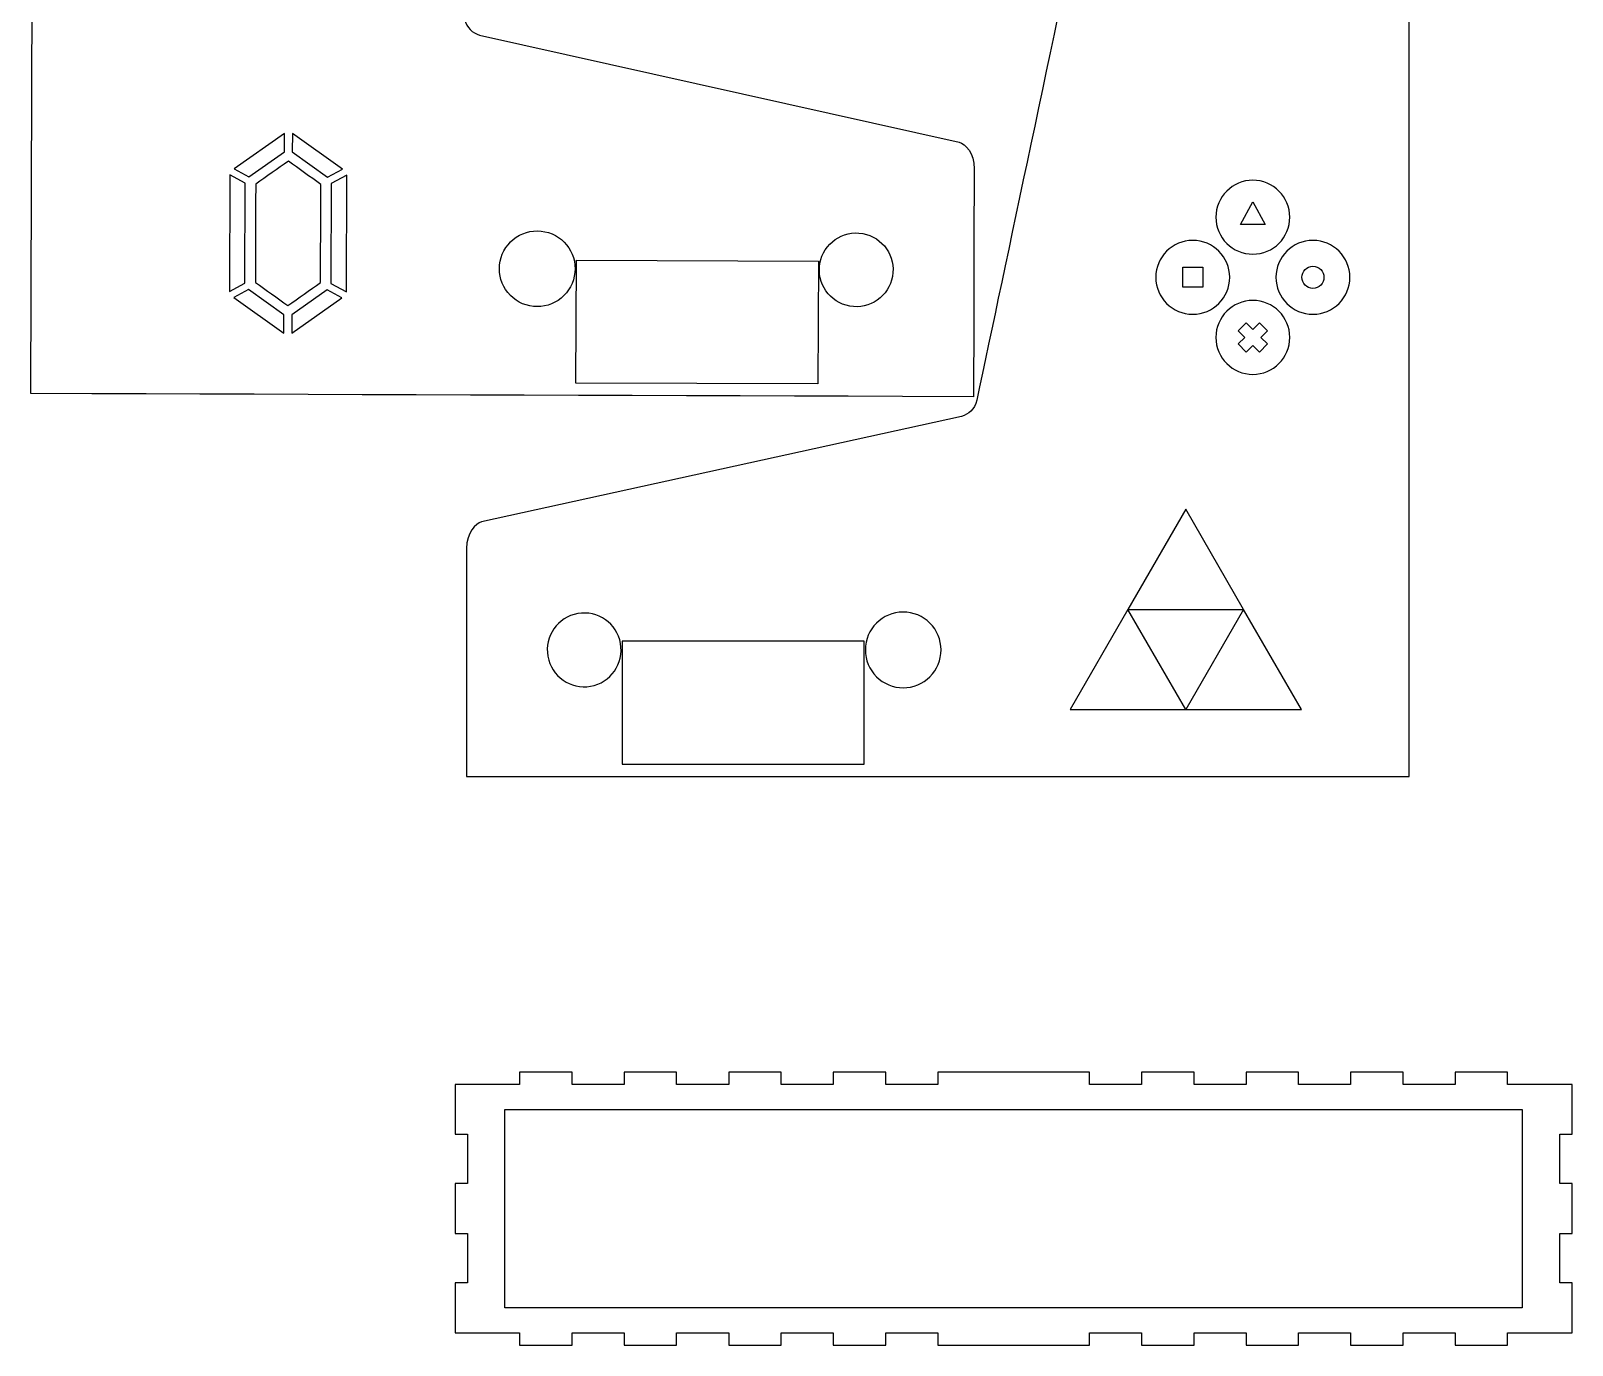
# Model space of a CAD drawing. Extents: x 10 to 3869, y -272 to 2204.
# Drawn here: x 2794 to 3415, y 572 to 1102 of the extents above; entities that cross this region are included whole.
import ezdxf

# ---------------------------------------------------------------- set-up
doc = ezdxf.new("R2010")
doc.units = 0
doc.layers.add('Calque_1', color=7, linetype='CONTINUOUS')

msp = doc.modelspace()

# ---------------------------------------------------------------- linework, layer by layer
at = {"layer": 'Calque_1', "color": 7}
for p, q in [((3349.196798, 1083.124674), (3349.196789, 1123.224605)), ((2794.37305, 1077.318711), (2794.50904, 1117.418522)), ((2974.743658, 1099.901602), (3167.964825, 1056.761555)), ((3349.196757, 1043.224611), (3349.196761, 1083.124592)), ((3349.196761, 1083.124592), (3349.196798, 1083.124674)), ((2794.237762, 1037.419019), (2794.373078, 1077.318713)), ((2794.373078, 1077.318713), (2794.37305, 1077.318711)), ((2896.164288, 1060.279615), (2875.904693, 1045.99863)), ((2896.139315, 1052.916069), (2896.164288, 1060.279615)), ((2899.31024, 1060.268946), (2899.285268, 1052.9054)), ((2919.472334, 1045.850876), (2899.31024, 1060.268946)), ((2881.8241, 1042.825), (2896.139315, 1052.916069)), ((2899.285268, 1052.9054), (2913.53171, 1042.717468)), ((2874.086135, 1043.597577), (2873.926961, 996.662434)), ((2880.366519, 1040.229537), (2874.086135, 1043.597577)), ((2875.904693, 1045.99863), (2881.8241, 1042.825)), ((2913.53171, 1042.717468), (2919.472334, 1045.850876)), ((2921.274736, 1043.437543), (2914.971481, 1040.112179)), ((2921.115567, 996.503841), (2921.274736, 1043.437543)), ((3173.977556, 1046.081135), (3173.875987, 1016.131392)), ((3173.976321, 1046.081009), (3173.977556, 1046.081135)), ((3349.196797, 1043.22472), (3349.196757, 1043.224611)), ((3349.19676, 1003.124623), (3349.196797, 1043.22472)), ((2794.101778, 997.319152), (2794.237736, 1037.418989)), ((2794.237736, 1037.418989), (2794.237762, 1037.419019)), ((2880.230044, 999.987799), (2880.366519, 1040.229537)), ((2884.543569, 1039.865488), (2884.543569, 1039.865488)), ((2914.971481, 1040.112179), (2914.835007, 999.870441)), ((3281.195413, 1023.657153), (3286.224184, 1032.791348)), ((3286.224184, 1032.791348), (3291.253107, 1023.657153)), ((3291.253107, 1023.657153), (3281.195413, 1023.657153)), ((3173.875894, 1016.131298), (3173.773906, 986.031504)), ((3173.875987, 1016.131392), (3173.875894, 1016.131298)), ((3310.432473, 1017.239086), (3310.432473, 1017.239086)), ((3257.988357, 998.323468), (3257.988357, 1006.378389)), ((3257.988357, 1006.378389), (3266.043278, 1006.378389)), ((3266.043278, 1006.378389), (3266.043278, 998.323468)), ((3286.224184, 1011.671213), (3286.224184, 1011.671213)), ((2873.926961, 996.662434), (2880.230044, 999.987799)), ((2914.835007, 999.870441), (2921.115567, 996.503841)), ((3013.20156, 1005.745978), (3013.20156, 1005.745978)), ((3141.074129, 1002.732282), (3141.074129, 1002.732282)), ((3276.903975, 1002.351005), (3276.903975, 1002.351005)), ((3349.196757, 1003.124595), (3349.19676, 1003.124623)), ((3349.196759, 963.224669), (3349.196757, 1003.124595)), ((2793.960099, 955.544385), (2794.101769, 997.319236)), ((2794.101769, 997.319236), (2794.101778, 997.319152)), ((2881.669988, 997.382509), (2875.729191, 994.249101)), ((2875.729191, 994.249101), (2895.891457, 979.831031)), ((2895.91643, 987.194577), (2881.669988, 997.382509)), ((2899.037415, 979.821803), (2919.296833, 994.101348)), ((2913.377598, 997.274977), (2899.062382, 987.183908)), ((2919.296833, 994.101348), (2913.377598, 997.274977)), ((3266.043278, 998.323468), (3257.988357, 998.323468)), ((3310.432473, 997.910207), (3310.432473, 997.910207)), ((3286.224184, 993.030797), (3286.224184, 993.030797)), ((2895.891457, 979.831031), (2895.91643, 987.194577)), ((2899.062382, 987.183908), (2899.037415, 979.821803)), ((3173.773906, 986.031504), (3173.666149, 954.256634)), ((3173.773906, 986.031504), (3173.773906, 986.031504)), ((3280.34018, 980.787066), (3283.579833, 984.026719)), ((3283.579833, 984.026719), (3286.224184, 981.382369)), ((3286.224184, 981.382369), (3288.868534, 984.026719)), ((3288.868534, 984.026719), (3292.108187, 980.787066)), ((3282.98453, 978.142715), (3280.34018, 980.787066)), ((3280.34018, 975.498365), (3282.98453, 978.142715)), ((3283.579833, 972.258711), (3280.34018, 975.498365)), ((3286.224184, 974.903062), (3283.579833, 972.258711)), ((3288.868534, 972.258559), (3286.224184, 974.903062)), ((3292.108187, 975.498212), (3288.868534, 972.258559)), ((3292.108187, 980.787066), (3289.463837, 978.142715)), ((3289.463837, 978.142715), (3292.108187, 975.498212)), ((3349.196784, 963.224638), (3349.196759, 963.224669)), ((3349.196781, 923.124594), (3349.196784, 963.224638)), ((2818.557955, 955.46097), (2793.960099, 955.544385)), ((2818.557971, 955.461085), (2818.557955, 955.46097)), ((2840.422541, 955.386869), (2818.557971, 955.461085)), ((2840.422519, 955.38681), (2840.422541, 955.386869)), ((2862.087105, 955.313337), (2840.422519, 955.38681)), ((2862.087127, 955.313396), (2862.087105, 955.313337)), ((2883.951714, 955.239295), (2862.087127, 955.313396)), ((2883.951725, 955.239183), (2883.951714, 955.239295)), ((2905.616284, 955.165707), (2883.951725, 955.239183)), ((2927.480842, 955.091603), (2905.616247, 955.165789)), ((2905.616247, 955.165789), (2905.616284, 955.165707)), ((2927.480817, 955.091572), (2927.480842, 955.091603)), ((2949.145431, 955.018102), (2927.480817, 955.091572)), ((2971.010012, 954.944057), (2949.145397, 955.018156)), ((2949.145397, 955.018156), (2949.145431, 955.018102)), ((2971.009995, 954.943942), (2971.010012, 954.944057)), ((2992.674582, 954.87047), (2971.009995, 954.943942)), ((3014.539162, 954.796425), (2992.674573, 954.870554)), ((2992.674573, 954.870554), (2992.674582, 954.87047)), ((3014.539174, 954.796312), (3014.539162, 954.796425)), ((3036.203732, 954.722837), (3014.539174, 954.796312)), ((3036.203785, 954.72287), (3036.203732, 954.722837)), ((3058.068318, 954.648736), (3036.203785, 954.72287)), ((3058.068352, 954.648682), (3058.068318, 954.648736)), ((3079.732908, 954.575235), (3058.068352, 954.648682)), ((3101.597421, 954.501155), (3079.732905, 954.575263)), ((3079.732905, 954.575263), (3079.732908, 954.575235)), ((3101.597466, 954.501074), (3101.597421, 954.501155)), ((3123.262083, 954.427604), (3101.597466, 954.501074)), ((3145.126726, 954.353452), (3123.262016, 954.427654)), ((3123.262016, 954.427654), (3123.262083, 954.427604)), ((3145.126636, 954.353443), (3145.126726, 954.353452)), ((3173.666149, 954.256634), (3145.126636, 954.353443)), ((3168.903787, 946.319056), (2975.537419, 903.834534)), ((3349.196755, 883.224672), (3349.196752, 923.124597)), ((3349.196752, 923.124597), (3349.196781, 923.124594)), ((3259.209489, 908.916065), (3235.927742, 868.590361)), ((3282.491501, 868.590361), (3259.209489, 908.916065)), ((2969.488501, 893.174565), (2969.4885, 863.224649)), ((2969.489736, 893.174436), (2969.488501, 893.174565)), ((3349.196745, 843.124571), (3349.19678, 883.224641)), ((3349.19678, 883.224641), (3349.196755, 883.224672)), ((2969.4885, 863.224649), (2969.488592, 863.224555)), ((2969.488592, 863.224555), (2969.488501, 833.124587)), ((3235.927742, 868.590361), (3212.645466, 828.265187)), ((3235.927742, 868.590361), (3282.491501, 868.590361)), ((3259.209489, 828.265187), (3235.927742, 868.590361)), ((3282.491501, 868.590361), (3259.209489, 828.265187)), ((3305.773248, 828.265187), (3282.491501, 868.590361)), ((3130.126791, 852.294392), (3130.126791, 852.294392)), ((3002.24473, 849.714373), (3002.24473, 849.714373)), ((3349.196754, 843.124656), (3349.196745, 843.124571)), ((3349.196751, 801.349562), (3349.196754, 843.124656)), ((2969.488501, 833.124587), (2969.488498, 801.349532)), ((2969.488501, 833.124587), (2969.488501, 833.124587)), ((3212.645466, 828.265187), (3259.209489, 828.265187)), ((3259.209489, 828.265187), (3305.773248, 828.265187)), ((2969.488498, 801.349532), (2998.028176, 801.349553)), ((2998.028087, 801.349563), (3019.892924, 801.349614)), ((2998.028176, 801.349553), (2998.028087, 801.349563)), ((3019.892924, 801.349614), (3019.892856, 801.349564)), ((3019.892856, 801.349564), (3041.557599, 801.349561)), ((3041.557599, 801.349561), (3041.557644, 801.349641)), ((3041.557644, 801.349641), (3063.422287, 801.349599)), ((3063.422287, 801.349599), (3063.422284, 801.349571)), ((3063.422284, 801.349571), (3085.086965, 801.349546)), ((3085.086965, 801.349546), (3085.086999, 801.349599)), ((3085.086999, 801.349599), (3106.951659, 801.349584)), ((3106.951659, 801.349584), (3106.951712, 801.34955)), ((3106.951712, 801.34955), (3128.616396, 801.349553)), ((3128.616396, 801.349553), (3128.616408, 801.349665)), ((3128.616408, 801.349665), (3150.481124, 801.349644)), ((3150.481124, 801.349644), (3150.481115, 801.34956)), ((3150.481115, 801.34956), (3172.145828, 801.34956)), ((3172.145828, 801.34956), (3172.145811, 801.349675)), ((3172.145811, 801.349675), (3194.010552, 801.349623)), ((3194.010552, 801.349623), (3194.010518, 801.349569)), ((3194.010518, 801.349569), (3215.675259, 801.349567)), ((3215.675233, 801.349598), (3237.539955, 801.349632)), ((3215.675259, 801.349567), (3215.675233, 801.349598)), ((3237.539955, 801.349632), (3237.539918, 801.349551)), ((3237.539918, 801.349551), (3259.204602, 801.349554)), ((3259.204602, 801.349554), (3259.204614, 801.349667)), ((3259.204614, 801.349667), (3281.069327, 801.349617)), ((3281.069327, 801.349617), (3281.069349, 801.349558)), ((3281.069349, 801.349558), (3302.734062, 801.349558)), ((3302.734039, 801.349617), (3324.598736, 801.349683)), ((3302.734062, 801.349558), (3302.734039, 801.349617)), ((3324.598736, 801.349683), (3324.598752, 801.349568)), ((3324.598752, 801.349568), (3349.196751, 801.349562)), ((2964.862096, 677.289348), (2964.862068, 657.239434)), ((2969.862058, 677.289348), (2964.862096, 677.289348)), ((2990.864726, 677.289348), (2969.862058, 677.289348)), ((3012.017338, 682.289479), (2990.864726, 682.289479)), ((2990.864726, 682.289479), (2990.864726, 677.289348)), ((3012.017338, 677.289348), (3012.017338, 682.289479)), ((3032.969968, 677.289348), (3012.017338, 677.289348)), ((3032.969996, 682.289479), (3032.969968, 677.289348)), ((3054.12258, 682.289479), (3032.969996, 682.289479)), ((3054.122608, 677.289348), (3054.12258, 682.289479)), ((3075.07521, 677.289348), (3054.122608, 677.289348)), ((3075.075238, 682.289479), (3075.07521, 677.289348)), ((3096.227851, 682.289479), (3075.075238, 682.289479)), ((3096.227879, 677.289348), (3096.227851, 682.289479)), ((3117.180481, 677.289348), (3096.227879, 677.289348)), ((3117.180509, 682.289479), (3117.180481, 677.289348)), ((3138.333122, 682.289479), (3117.180509, 682.289479)), ((3138.33315, 677.289348), (3138.333122, 682.289479)), ((3159.285752, 677.289348), (3138.33315, 677.289348)), ((3159.28578, 682.289479), (3159.285752, 677.289348)), ((3220.43837, 682.289479), (3159.28578, 682.289479)), ((3220.438398, 677.289348), (3220.43837, 682.289479)), ((3241.391, 677.289348), (3220.438398, 677.289348)), ((3241.391028, 682.289479), (3241.391, 677.289348)), ((3262.543612, 682.289479), (3241.391028, 682.289479)), ((3262.54364, 677.289348), (3262.543612, 682.289479)), ((3283.496273, 677.289348), (3262.54364, 677.289348)), ((3283.496298, 682.289479), (3283.496273, 677.289348)), ((3304.648891, 682.289479), (3283.496298, 682.289479)), ((3304.648917, 677.289348), (3304.648891, 682.289479)), ((3325.601538, 677.289348), (3304.648917, 677.289348)), ((3346.754179, 682.289479), (3325.60151, 682.289479)), ((3325.60151, 682.289479), (3325.601538, 677.289348)), ((3346.754179, 677.289348), (3346.754179, 682.289479)), ((3367.706752, 677.289348), (3346.754179, 677.289348)), ((3388.859421, 682.289479), (3367.706752, 682.289479)), ((3367.706752, 682.289479), (3367.706752, 677.289348)), ((3388.859421, 677.289348), (3388.859421, 682.289479)), ((3409.862033, 677.289348), (3388.859421, 677.289348)), ((3414.862023, 677.289348), (3409.862033, 677.289348)), ((3414.862023, 657.239434), (3414.862023, 677.289348)), ((2984.945224, 587.372499), (2984.945224, 667.206171)), ((2984.945224, 667.206171), (3394.77892, 667.206171)), ((3394.77892, 667.206171), (3394.77892, 587.372499)), ((2964.862068, 657.239434), (2969.862086, 657.239434)), ((2969.862086, 657.239434), (2969.862058, 637.33938)), ((3409.862004, 637.33938), (3409.862033, 657.239434)), ((3409.862033, 657.239434), (3414.862023, 657.239434)), ((2969.862058, 637.33938), (2964.862096, 637.33938)), ((2964.862096, 637.33938), (2964.862096, 617.239513)), ((3414.862023, 637.33938), (3409.862004, 637.33938)), ((3414.861994, 617.239513), (3414.862023, 637.33938)), ((2964.862096, 617.239513), (2969.862086, 617.239513)), ((2969.862086, 617.239513), (2969.862086, 597.339459)), ((3409.862033, 597.339459), (3409.862004, 617.239513)), ((3409.862004, 617.239513), (3414.861994, 617.239513)), ((2969.862086, 597.339459), (2964.862068, 597.339459)), ((2964.862068, 597.339459), (2964.862096, 577.289263)), ((3414.861994, 597.339459), (3409.862033, 597.339459)), ((3414.861994, 577.289263), (3414.861994, 597.339459)), ((3394.77892, 587.372499), (2984.945224, 587.372499)), ((2964.862096, 577.289263), (2969.862029, 577.289263)), ((2969.862029, 577.289263), (2990.864669, 577.289263)), ((2990.864669, 577.289263), (2990.864697, 572.289414)), ((2990.864697, 572.289414), (3012.01731, 572.289414)), ((3012.01731, 572.289414), (3012.017282, 577.289263)), ((3012.017282, 577.289263), (3032.969939, 577.289263)), ((3032.969939, 577.289263), (3032.969939, 572.289414)), ((3032.969939, 572.289414), (3054.12258, 572.289414)), ((3054.12258, 572.289414), (3054.122552, 577.289263)), ((3054.122552, 577.289263), (3075.07521, 577.289263)), ((3075.07521, 577.289263), (3075.07521, 572.289414)), ((3075.07521, 572.289414), (3096.227851, 572.289414)), ((3096.227851, 572.289414), (3096.227823, 577.289263)), ((3096.227823, 577.289263), (3117.180481, 577.289263)), ((3117.180481, 577.289263), (3117.180453, 572.289414)), ((3117.180453, 572.289414), (3138.333122, 572.289414)), ((3138.333122, 572.289414), (3138.333093, 577.289263)), ((3138.333093, 577.289263), (3159.285752, 577.289263)), ((3159.285752, 577.289263), (3159.285723, 572.289414)), ((3159.285723, 572.289414), (3220.43837, 572.289414)), ((3220.43837, 572.289414), (3220.438342, 577.289263)), ((3220.438342, 577.289263), (3241.391, 577.289263)), ((3241.391, 577.289263), (3241.390971, 572.289414)), ((3241.390971, 572.289414), (3262.543612, 572.289414)), ((3262.543612, 572.289414), (3262.543612, 577.289263)), ((3262.543612, 577.289263), (3283.496273, 577.289263)), ((3283.496273, 577.289263), (3283.496273, 572.289414)), ((3283.496273, 572.289414), (3304.648891, 572.289414)), ((3304.648891, 572.289414), (3304.648891, 577.289263)), ((3304.648891, 577.289263), (3325.60151, 577.289263)), ((3325.60151, 577.289263), (3325.60151, 572.289414)), ((3325.60151, 572.289414), (3346.754151, 572.289414)), ((3346.754151, 572.289414), (3346.754151, 577.289263)), ((3346.754151, 577.289263), (3367.706752, 577.289263)), ((3367.706752, 577.289263), (3367.706752, 572.289414)), ((3367.706752, 572.289414), (3388.859421, 572.289414)), ((3388.859421, 572.289414), (3388.859421, 577.289263)), ((3388.859421, 577.289263), (3409.862033, 577.289263)), ((3409.862033, 577.289263), (3414.861994, 577.289263))]:
    msp.add_line(p, q, dxfattribs=at)
at = {"layer": 'Calque_1', "color": 3}
for p, q in [((3013.545533, 959.734198), (3013.713404, 1009.233912)), ((3013.713404, 1009.233912), (3111.212858, 1008.903256)), ((3111.212858, 1008.903256), (3111.044986, 959.403542)), ((3111.044986, 959.403542), (3013.545533, 959.734198)), ((3129.626778, 855.784042), (3032.126758, 855.784042)), ((3032.126758, 855.784042), (3032.126758, 806.284041)), ((3129.626778, 806.284041), (3129.626778, 855.784042)), ((3032.126758, 806.284041), (3129.626778, 806.284041))]:
    msp.add_line(p, q, dxfattribs=at)
at = {"layer": 'Calque_1', "color": 7}
for points in [[(3250.401573, 1309.779929), (3250.401573, 1309.779929), (3198.724401, 1065.116974), (3175.024201, 952.884272)], [(2968.645545, 1106.487537), (2969.52096, 1102.495735), (2971.935025, 1100.974362), (2974.743658, 1099.901602)], [(3167.964825, 1056.761555), (3170.393138, 1056.143497), (3174.004581, 1052.409688), (3173.976321, 1046.081009)], [(2897.699386, 1049.137799), (2893.314113, 1046.047029), (2888.928842, 1042.956259), (2884.543569, 1039.865488)], [(2910.792345, 1039.776469), (2906.428025, 1042.896913), (2902.063706, 1046.017356), (2897.699386, 1049.137799)], [(2884.543569, 1039.865488), (2884.498869, 1026.684896), (2884.454168, 1013.504304), (2884.409468, 1000.323712)], [(2910.658245, 1000.234693), (2910.702945, 1013.415285), (2910.747645, 1026.595877), (2910.792345, 1039.776469)], [(3286.224184, 1041.447376), (3278.014862, 1041.447376), (3271.336102, 1034.768616), (3271.336102, 1026.559295)], [(3301.112265, 1026.559295), (3301.112265, 1034.768616), (3294.433505, 1041.447376), (3286.224184, 1041.447376)], [(3271.336102, 1026.559295), (3271.336102, 1018.349973), (3278.014862, 1011.671213), (3286.224184, 1011.671213)], [(3286.224184, 1011.671213), (3294.433505, 1011.671213), (3301.112265, 1018.349973), (3301.112265, 1026.559295)], [(2987.204902, 1016.617583), (2990.074518, 1019.467796), (2993.958845, 1021.06132), (2998.003375, 1021.047599)], [(2998.003375, 1021.047599), (3006.425661, 1021.01903), (3013.230117, 1014.168265), (3013.20156, 1005.745978)], [(3111.827864, 1007.991506), (3113.280175, 1016.067647), (3121.0045, 1021.437326), (3129.080637, 1019.985026)], [(3129.080637, 1019.985026), (3137.156745, 1018.532705), (3142.526403, 1010.808404), (3141.074129, 1002.732282)], [(2982.701726, 1005.849414), (2982.715445, 1009.893944), (2984.335286, 1013.76737), (2987.204902, 1016.617583)], [(3262.015894, 1017.239086), (3253.806572, 1017.239086), (3247.127813, 1010.560327), (3247.127813, 1002.351005)], [(3276.903975, 1002.351005), (3276.903975, 1010.560327), (3270.225216, 1017.239086), (3262.015894, 1017.239086)], [(3310.432473, 1017.239086), (3302.223152, 1017.239086), (3295.544392, 1010.560327), (3295.544392, 1002.351005)], [(3325.320555, 1002.351005), (3325.320555, 1010.560327), (3318.641795, 1017.239086), (3310.432473, 1017.239086)], [(3123.821412, 990.738734), (3115.745269, 992.191028), (3110.375575, 999.915356), (3111.827864, 1007.991506)], [(3305.991675, 1002.351005), (3305.991675, 1004.799568), (3307.983758, 1006.79165), (3310.432473, 1006.79165)], [(3310.432473, 1006.79165), (3312.881189, 1006.79165), (3314.873119, 1004.799568), (3314.873119, 1002.351005)], [(2884.409468, 1000.323712), (2888.773676, 997.203165), (2893.137883, 994.082617), (2897.502091, 990.962072)], [(2897.502091, 990.962072), (2901.887476, 994.052944), (2906.27286, 997.143819), (2910.658245, 1000.234693)], [(2987.131752, 995.050932), (2984.281533, 997.920548), (2982.688005, 1001.80488), (2982.701726, 1005.849414)], [(3013.20156, 1005.745978), (3013.187848, 1001.701449), (3011.568014, 997.828019), (3008.698403, 994.977801)], [(3141.074129, 1002.732282), (3139.621831, 994.656156), (3131.897539, 989.28647), (3123.821412, 990.738734)], [(3247.127813, 1002.351005), (3247.127813, 994.141683), (3253.806572, 987.462924), (3262.015894, 987.462924)], [(3262.015894, 987.462924), (3270.225216, 987.462924), (3276.903975, 994.141683), (3276.903975, 1002.351005)], [(3295.544392, 1002.351005), (3295.544392, 994.141683), (3302.223152, 987.462924), (3310.432473, 987.462924)], [(3310.432473, 997.910207), (3307.98391, 997.910207), (3305.991675, 999.902289), (3305.991675, 1002.351005)], [(3310.432473, 987.462924), (3318.641795, 987.462924), (3325.320555, 994.141683), (3325.320555, 1002.351005)], [(3314.873119, 1002.351005), (3314.873119, 999.902289), (3312.881036, 997.910207), (3310.432473, 997.910207)], [(2997.899939, 990.547765), (2993.855404, 990.561477), (2989.981971, 992.181315), (2987.131752, 995.050932)], [(3008.698403, 994.977801), (3005.828793, 992.127583), (3001.944469, 990.534052), (2997.899939, 990.547765)], [(3286.224184, 993.030797), (3278.014862, 993.030797), (3271.336102, 986.352037), (3271.336102, 978.142715)], [(3301.112265, 978.142715), (3301.112265, 986.352037), (3294.433505, 993.030797), (3286.224184, 993.030797)], [(3271.336102, 978.142715), (3271.336102, 969.933394), (3278.014862, 963.254634), (3286.224184, 963.254634)], [(3286.224184, 963.254634), (3294.433505, 963.254634), (3301.112265, 969.933394), (3301.112265, 978.142715)], [(3175.024201, 952.884272), (3174.135252, 948.895462), (3171.716042, 947.382284), (3168.903787, 946.319056)], [(2975.537419, 903.834534), (2973.107024, 903.224715), (2969.482938, 899.503174), (2969.489736, 893.174436)], [(3014.296664, 866.926345), (3006.215676, 865.501421), (3000.819853, 857.795375), (3002.24473, 849.714373)], [(3031.508664, 854.874383), (3030.08375, 862.955403), (3022.37768, 868.351248), (3014.296664, 866.926345)], [(3145.376782, 867.544383), (3136.954446, 867.544378), (3130.126796, 860.716728), (3130.126791, 852.294392)], [(3156.160169, 863.077772), (3153.300236, 865.9377), (3149.421335, 867.544388), (3145.376782, 867.544383)], [(3160.626801, 852.294392), (3160.626798, 856.338946), (3159.020103, 860.217843), (3156.160169, 863.077772)], [(3019.456674, 837.662383), (3027.537697, 839.08728), (3032.933556, 846.793354), (3031.508664, 854.874383)], [(3130.126791, 852.294392), (3130.126786, 848.249839), (3131.733474, 844.370939), (3134.593403, 841.511005)], [(3156.160179, 841.510995), (3159.020114, 844.370929), (3160.626806, 848.249834), (3160.626801, 852.294392)], [(3002.24473, 849.714373), (3003.669631, 841.633368), (3011.375668, 836.237516), (3019.456674, 837.662383)], [(3134.593403, 841.511005), (3137.453331, 838.651071), (3141.332229, 837.044376), (3145.376782, 837.044373)], [(3145.376782, 837.044373), (3149.42134, 837.044368), (3153.300245, 838.651061), (3156.160179, 841.510995)]]:
    msp.add_open_spline(points, degree=3, dxfattribs=at)

doc.saveas('drawing.dxf')
